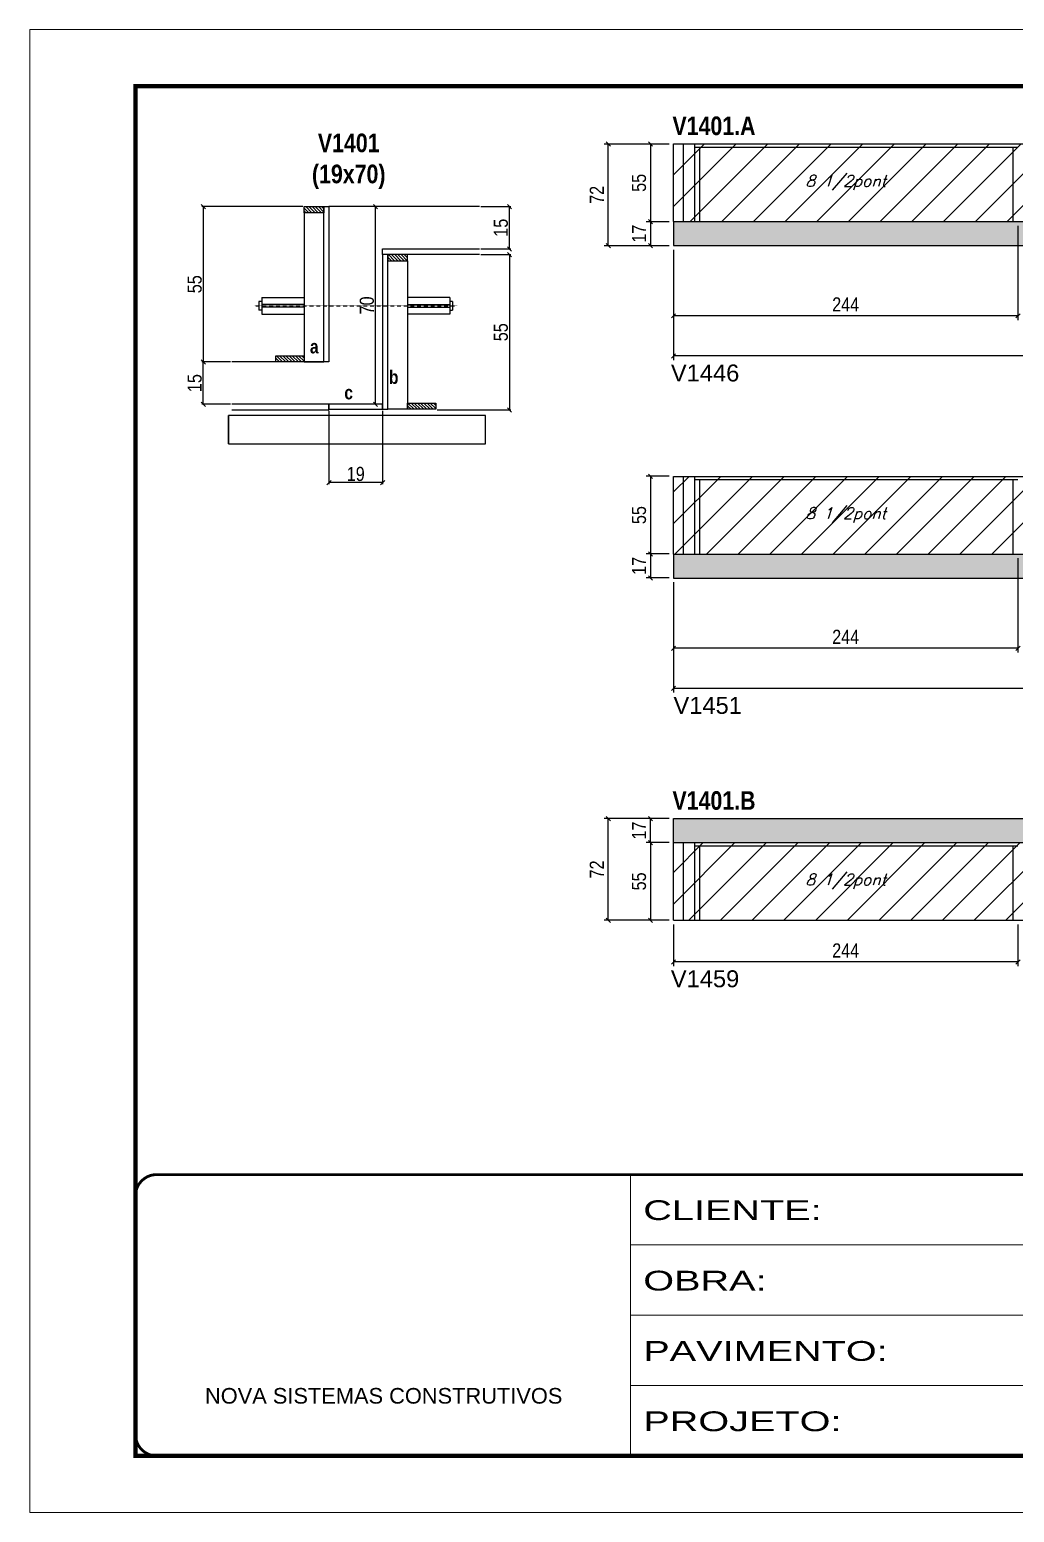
# Model space of a CAD drawing. Extents: x 3309 to 9563, y -2522 to 14608.
# Drawn here: x 4908 to 5606, y 12409 to 13459 of the extents above; entities that cross this region are included whole.
import ezdxf

# ---------------------------------------------------------------- set-up
doc = ezdxf.new("R2010")
doc.units = 0
for name, pattern in [('CONTINUO', [0]), ('DASHED', [0.75, 0.5, -0.25]), ('HIDDEN', [0.375, 0.25, -0.125])]:
    doc.linetypes.add(name, pattern=pattern)
for name, color, linetype in [('5', 5, 'Continuous'), ('barrote', 251, 'Continuous'), ('COTA', 241, 'Continuous'), ('detalhes', 4, 'Continuous'), ('NOMENCLATURA', 7, 'Continuous'), ('Painéis', 200, 'Continuous'), ('SARR_2.2x10', 60, 'Continuous'), ('SARR_2.2x7', 40, 'Continuous'), ('SARR_3.5x7', 81, 'Continuous'), ('TENSOR', 3, 'Continuous'), ('texto', 7, 'Continuous')]:
    doc.layers.add(name, color=color, linetype=linetype)
for name, color, linetype, lineweight in [('CONCRETO', 251, 'Continuous', 25), ('Folhas', 255, 'Continuous', 9), ('Hachura', 251, 'Continuous', 9), ('SARRAFO DE PRESSAO', 251, 'DASHED', 9)]:
    doc.layers.add(name, color=color, linetype=linetype, lineweight=lineweight)
doc.styles.add('ARIAL', font='arial.ttf')
doc.styles.add('COTA TECNICA', font='techl___.ttf', dxfattribs={"height": 10})
doc.styles.add('COTA TECNICA 2X', font='techl___.ttf', dxfattribs={"height": 10})
doc.styles.add('Romans', font='romans.shx')
doc.styles.get("Standard").update_dxf_attribs({"font": 'arial.ttf'})
doc.styles.add('TECNICA', font='techb___.ttf', dxfattribs={"height": 10})
doc.styles.add('Tecnologia', font='')
doc.styles.get('Tecnologia').set_extended_font_data('Forgotten Futurist')
doc.dimstyles.new('PAINEL', dxfattribs={"dimtxt": 10, "dimasz": 3, "dimexe": 3, "dimexo": 3, "dimgap": 3, "dimtad": 1, "dimdec": 1, "dimzin": 12, "dimdsep": 46, "dimtxsty": 'COTA TECNICA', "dimblk1": 'OBLIQUE', "dimblk2": 'OBLIQUE', "dimsah": 1, "dimcen": 0.9, "dimclrd": 4, "dimclre": 4, "dimclrt": 240, "dimadec": 1, "dimazin": 3, "dimtfac": 1, "dimtdec": 1, "dimtmove": 0, "dimatfit": 3, "dimfxl": 1, "dimtolj": 1, "dimtzin": 12, "dimarcsym": 0})
doc.dimstyles.new('SECAO', dxfattribs={"dimscale": 0.333333, "dimtxt": 5, "dimasz": 9, "dimexe": 3, "dimexo": 3, "dimgap": 3, "dimtad": 1, "dimdec": 1, "dimlfac": 0.5, "dimzin": 12, "dimdsep": 46, "dimtxsty": 'COTA TECNICA 2X', "dimblk1": 'OBLIQUE', "dimblk2": 'OBLIQUE', "dimsah": 1, "dimcen": 0.9, "dimclrd": 4, "dimclre": 4, "dimclrt": 240, "dimadec": 1, "dimazin": 3, "dimtfac": 1, "dimtdec": 1, "dimtmove": 0, "dimatfit": 3, "dimfxl": 1, "dimtolj": 1, "dimtzin": 12, "dimarcsym": 0})

# ---------------------------------------------------------------- blocks, each defined once
blk = doc.blocks.new('9999999999')
at = {"color": 30, "linetype": 'CONTINUO'}
for p, q in [((98564.6, 34230.2), (98564.6, 34429.4)), ((98564.6, 34379.6), (99584, 34379.6)), ((98564.6, 34329.8), (99488, 34329.8)), ((98564.6, 34280), (99488, 34280))]:
    blk.add_line(p, q, dxfattribs=at)
at = {"color": 30, "linetype": 'CONTINUO', "const_width": 2}
blk.add_lwpolyline([(99584, 34230.2), (99584, 34414.4, 0.414214), (99569, 34429.4), (98229, 34429.4, 0.414214), (98214, 34414.4), (98214, 34245.2, 0.414214), (98229, 34230.2), (99584, 34230.2)], format="xyb", dxfattribs=at)
at = {"layer": 'Folhas'}
blk.add_lwpolyline([(98139, 34190.2), (99624, 34190.2), (99624, 35240.2), (98139, 35240.2)], close=True, dxfattribs=at)
at = {"layer": 'Folhas', "color": 30, "const_width": 3}
blk.add_lwpolyline([(98214, 34230.2), (99584, 34230.2), (99584, 35200.2), (98214, 35200.2)], close=True, dxfattribs=at)
at = {"color": 7, "linetype": 'Continuous', "ltscale": 5, "style": 'ARIAL'}
blk.add_text('NOVA SISTEMAS CONSTRUTIVOS', height=11.059, dxfattribs=at).set_placement((98263.2, 34267.2))
at = {"layer": 'Folhas', "color": 7, "style": 'Tecnologia', "width": 1.5}
for s, p in [('CLIENTE:', (98573.7, 34397.2)), ('OBRA:', (98573.7, 34347.3)), ('PAVIMENTO:', (98573.7, 34297.5)), ('PROJETO:', (98573.7, 34247.7))]:
    blk.add_text(s, height=14, dxfattribs=at).set_placement(p)
blk = doc.blocks.new('_Oblique')
at = {"color": 0, "linetype": 'ByBlock', "lineweight": -2}
blk.add_line((-0.5, -0.5), (0.5, 0.5), dxfattribs=at)
blk = doc.blocks.new('*D1619')
at = {"layer": 'COTA', "color": 4, "lineweight": -2, "transparency": 16777216}
for p, q in [((5119.9, 13189.4), (5119.9, 13137.5)), ((5157.9, 13189.4), (5157.9, 13137.5)), ((5157.9, 13138.5), (5119.9, 13138.5))]:
    blk.add_line(p, q, dxfattribs=at)
at = {"layer": 'Defpoints', "color": 0, "transparency": 16777216}
for p in [(5119.9, 13190.4), (5157.9, 13190.4), (5119.9, 13138.5)]:
    blk.add_point(p, dxfattribs=at)
at = {"layer": 'COTA', "color": 4, "lineweight": -2, "transparency": 16777216, "xscale": 3, "yscale": 3, "zscale": 3, "rotation": 180}
blk.add_blockref('_Oblique', (5119.9, 13138.5), dxfattribs=at)
at = {"layer": 'COTA', "color": 4, "lineweight": -2, "transparency": 16777216, "xscale": 3, "yscale": 3, "zscale": 3}
blk.add_blockref('_Oblique', (5157.9, 13138.5), dxfattribs=at)
at = {"layer": 'COTA', "color": 240, "transparency": 16777216, "insert": (5138.9, 13144.6), "char_height": 10, "attachment_point": 5, "style": 'COTA TECNICA 2X'}
blk.add_mtext('\\A1;19', dxfattribs=at)
blk = doc.blocks.new('*D1620')
at = {"layer": 'COTA', "color": 4, "lineweight": -2, "transparency": 16777216}
for p, q in [((5101.3, 13334), (5029.9, 13334)), ((5030.9, 13334), (5030.9, 13224)), ((5050.2, 13224), (5029.9, 13224))]:
    blk.add_line(p, q, dxfattribs=at)
at = {"layer": 'Defpoints', "color": 0, "transparency": 16777216}
for p in [(5102.3, 13334), (5030.9, 13224), (5051.2, 13224, 0)]:
    blk.add_point(p, dxfattribs=at)
at = {"layer": 'COTA', "color": 4, "lineweight": -2, "transparency": 16777216, "xscale": 3, "yscale": 3, "zscale": 3}
for p, rotation in [((5030.9, 13334), 90), ((5030.9, 13224), 270)]:
    blk.add_blockref('_Oblique', p, dxfattribs=dict(at, rotation=rotation))
at = {"layer": 'COTA', "color": 240, "transparency": 16777216, "insert": (5024.8, 13279), "char_height": 10, "attachment_point": 5, "rotation": 90, "style": 'COTA TECNICA 2X'}
blk.add_mtext('\\A1;55', dxfattribs=at)
blk = doc.blocks.new('*D1621')
at = {"layer": 'COTA', "color": 4, "lineweight": -2, "transparency": 16777216}
for p, q in [((5227.6, 13300), (5248.8, 13300)), ((5247.8, 13300), (5247.8, 13190)), ((5196.5, 13190), (5248.8, 13190))]:
    blk.add_line(p, q, dxfattribs=at)
at = {"layer": 'Defpoints', "color": 0, "transparency": 16777216}
for p in [(5226.6, 13300, 0), (5195.5, 13190, 0), (5247.8, 13190)]:
    blk.add_point(p, dxfattribs=at)
at = {"layer": 'COTA', "color": 4, "lineweight": -2, "transparency": 16777216, "xscale": 3, "yscale": 3, "zscale": 3}
for p, rotation in [((5247.8, 13300), 90), ((5247.8, 13190), 270)]:
    blk.add_blockref('_Oblique', p, dxfattribs=dict(at, rotation=rotation))
at = {"layer": 'COTA', "color": 240, "transparency": 16777216, "insert": (5241.7, 13245), "char_height": 10, "attachment_point": 5, "rotation": 90, "style": 'COTA TECNICA 2X'}
blk.add_mtext('\\A1;55', dxfattribs=at)
blk = doc.blocks.new('*D1622')
at = {"layer": 'COTA', "color": 4, "lineweight": -2, "transparency": 16777216}
for p, q in [((5156.9, 13334), (5151.9, 13334)), ((5152.9, 13194), (5152.9, 13334)), ((5156.9, 13194), (5151.9, 13194))]:
    blk.add_line(p, q, dxfattribs=at)
at = {"layer": 'Defpoints', "color": 0, "transparency": 16777216}
for p in [(5152.9, 13334), (5157.9, 13334), (5157.9, 13194)]:
    blk.add_point(p, dxfattribs=at)
at = {"layer": 'COTA', "color": 4, "lineweight": -2, "transparency": 16777216, "xscale": 3, "yscale": 3, "zscale": 3}
for p, rotation in [((5152.9, 13334), 90), ((5152.9, 13194), 270)]:
    blk.add_blockref('_Oblique', p, dxfattribs=dict(at, rotation=rotation))
at = {"layer": 'COTA', "color": 240, "transparency": 16777216, "insert": (5146.8, 13264), "char_height": 10, "attachment_point": 5, "rotation": 90, "style": 'COTA TECNICA 2X'}
blk.add_mtext('\\A1;70', dxfattribs=at)
blk = doc.blocks.new('*D1623')
at = {"layer": 'COTA', "color": 4, "lineweight": -2, "transparency": 16777216}
for p, q in [((5050.2, 13224), (5029.9, 13224)), ((5030.9, 13194), (5030.9, 13224)), ((5050.2, 13194), (5029.9, 13194))]:
    blk.add_line(p, q, dxfattribs=at)
at = {"layer": 'Defpoints', "color": 0, "transparency": 16777216}
for p in [(5030.9, 13224), (5051.2, 13224), (5051.2, 13194)]:
    blk.add_point(p, dxfattribs=at)
at = {"layer": 'COTA', "color": 4, "lineweight": -2, "transparency": 16777216, "xscale": 3, "yscale": 3, "zscale": 3}
for p, rotation in [((5030.9, 13224), 90), ((5030.9, 13194), 270)]:
    blk.add_blockref('_Oblique', p, dxfattribs=dict(at, rotation=rotation))
at = {"layer": 'COTA', "color": 240, "transparency": 16777216, "insert": (5024.8, 13209), "char_height": 10, "attachment_point": 5, "rotation": 90, "style": 'COTA TECNICA 2X'}
blk.add_mtext('\\A1;15', dxfattribs=at)
blk = doc.blocks.new('*D1624')
at = {"layer": 'COTA', "color": 4, "lineweight": -2, "transparency": 16777216}
for p, q in [((5227.6, 13334), (5248.8, 13334)), ((5247.8, 13304), (5247.8, 13334)), ((5227.6, 13304), (5248.8, 13304))]:
    blk.add_line(p, q, dxfattribs=at)
at = {"layer": 'Defpoints', "color": 0, "transparency": 16777216}
for p in [(5226.6, 13334), (5247.8, 13334), (5226.6, 13304)]:
    blk.add_point(p, dxfattribs=at)
at = {"layer": 'COTA', "color": 4, "lineweight": -2, "transparency": 16777216, "xscale": 3, "yscale": 3, "zscale": 3}
for p, rotation in [((5247.8, 13334), 90), ((5247.8, 13304), 270)]:
    blk.add_blockref('_Oblique', p, dxfattribs=dict(at, rotation=rotation))
at = {"layer": 'COTA', "color": 240, "transparency": 16777216, "insert": (5241.7, 13319), "char_height": 10, "attachment_point": 5, "rotation": 90, "style": 'COTA TECNICA 2X'}
blk.add_mtext('\\A1;15', dxfattribs=at)
blk = doc.blocks.new('*D1627')
at = {"layer": 'COTA', "color": 4, "lineweight": -2, "transparency": 16777216}
for p, q in [((5608, 13320.3), (5608, 13253.6)), ((5364, 13303.3), (5364, 13253.6)), ((5608, 13256.6), (5364, 13256.6))]:
    blk.add_line(p, q, dxfattribs=at)
at = {"layer": 'Defpoints', "color": 0, "transparency": 16777216}
for p in [(5608, 13323.3), (5364, 13306.3), (5364, 13256.6)]:
    blk.add_point(p, dxfattribs=at)
at = {"layer": 'COTA', "color": 4, "lineweight": -2, "transparency": 16777216, "xscale": 3, "yscale": 3, "zscale": 3, "rotation": 180}
blk.add_blockref('_Oblique', (5364, 13256.6), dxfattribs=at)
at = {"layer": 'COTA', "color": 4, "lineweight": -2, "transparency": 16777216, "xscale": 3, "yscale": 3, "zscale": 3}
blk.add_blockref('_Oblique', (5608, 13256.6), dxfattribs=at)
at = {"layer": 'COTA', "color": 240, "transparency": 16777216, "insert": (5486, 13264.7), "char_height": 10, "attachment_point": 5, "style": 'COTA TECNICA'}
blk.add_mtext('\\A1;244', dxfattribs=at)
blk = doc.blocks.new('*D1629')
at = {"layer": 'COTA', "color": 4, "lineweight": -2, "transparency": 16777216}
for p, q in [((5361, 13378.3), (5344.7, 13378.3)), ((5347.7, 13378.3), (5347.7, 13323.3)), ((5361, 13323.3), (5344.7, 13323.3))]:
    blk.add_line(p, q, dxfattribs=at)
at = {"layer": 'Defpoints', "color": 0, "transparency": 16777216}
for p in [(5364, 13378.3), (5347.7, 13323.3), (5364, 13323.3)]:
    blk.add_point(p, dxfattribs=at)
at = {"layer": 'COTA', "color": 4, "lineweight": -2, "transparency": 16777216, "xscale": 3, "yscale": 3, "zscale": 3}
for p, rotation in [((5347.7, 13378.3), 90), ((5347.7, 13323.3), 270)]:
    blk.add_blockref('_Oblique', p, dxfattribs=dict(at, rotation=rotation))
at = {"layer": 'COTA', "color": 240, "transparency": 16777216, "insert": (5339.6, 13350.8), "char_height": 10, "attachment_point": 5, "rotation": 90, "style": 'COTA TECNICA'}
blk.add_mtext('\\A1;55', dxfattribs=at)
blk = doc.blocks.new('*D1626')
at = {"layer": 'COTA', "color": 4, "lineweight": -2, "transparency": 16777216}
for p, q in [((5364, 13303.3), (5364, 13225.2)), ((6110, 13303.3), (6110, 13225.2)), ((6110, 13228.2), (5364, 13228.2))]:
    blk.add_line(p, q, dxfattribs=at)
at = {"layer": 'Defpoints', "color": 0, "transparency": 16777216}
for p in [(5364, 13306.3), (6110, 13306.3), (5364, 13228.2)]:
    blk.add_point(p, dxfattribs=at)
at = {"layer": 'COTA', "color": 4, "lineweight": -2, "transparency": 16777216, "xscale": 3, "yscale": 3, "zscale": 3, "rotation": 180}
blk.add_blockref('_Oblique', (5364, 13228.2), dxfattribs=at)
at = {"layer": 'COTA', "color": 4, "lineweight": -2, "transparency": 16777216, "xscale": 3, "yscale": 3, "zscale": 3}
blk.add_blockref('_Oblique', (6110, 13228.2), dxfattribs=at)
at = {"layer": 'COTA', "color": 240, "transparency": 16777216, "insert": (5737, 13236.3), "char_height": 10, "attachment_point": 5, "style": 'COTA TECNICA'}
blk.add_mtext('\\A1;746', dxfattribs=at)
blk = doc.blocks.new('*D1632')
at = {"layer": 'COTA', "color": 4, "lineweight": -2, "transparency": 16777216}
for p, q in [((5361, 13323.3), (5344.7, 13323.3)), ((5347.7, 13323.3), (5347.7, 13306.3)), ((5361, 13306.3), (5344.7, 13306.3))]:
    blk.add_line(p, q, dxfattribs=at)
at = {"layer": 'Defpoints', "color": 0, "transparency": 16777216}
for p in [(5364, 13323.3), (5347.7, 13306.3), (5364, 13306.3)]:
    blk.add_point(p, dxfattribs=at)
at = {"layer": 'COTA', "color": 4, "lineweight": -2, "transparency": 16777216, "xscale": 3, "yscale": 3, "zscale": 3}
for p, rotation in [((5347.7, 13323.3), 90), ((5347.7, 13306.3), 270)]:
    blk.add_blockref('_Oblique', p, dxfattribs=dict(at, rotation=rotation))
at = {"layer": 'COTA', "color": 240, "transparency": 16777216, "insert": (5339.6, 13314.8), "char_height": 10, "attachment_point": 5, "rotation": 90, "style": 'COTA TECNICA'}
blk.add_mtext('\\A1;17', dxfattribs=at)
blk = doc.blocks.new('*D1638')
at = {"layer": 'COTA', "color": 4, "lineweight": -2, "transparency": 16777216}
for p, q in [((5608, 13085), (5608, 13018.2)), ((5364, 13068), (5364, 13018.2)), ((5608, 13021.2), (5364, 13021.2))]:
    blk.add_line(p, q, dxfattribs=at)
at = {"layer": 'Defpoints', "color": 0, "transparency": 16777216}
for p in [(5608, 13088), (5364, 13071), (5364, 13021.2)]:
    blk.add_point(p, dxfattribs=at)
at = {"layer": 'COTA', "color": 4, "lineweight": -2, "transparency": 16777216, "xscale": 3, "yscale": 3, "zscale": 3, "rotation": 180}
blk.add_blockref('_Oblique', (5364, 13021.2), dxfattribs=at)
at = {"layer": 'COTA', "color": 4, "lineweight": -2, "transparency": 16777216, "xscale": 3, "yscale": 3, "zscale": 3}
blk.add_blockref('_Oblique', (5608, 13021.2), dxfattribs=at)
at = {"layer": 'COTA', "color": 240, "transparency": 16777216, "insert": (5486, 13029.3), "char_height": 10, "attachment_point": 5, "style": 'COTA TECNICA'}
blk.add_mtext('\\A1;244', dxfattribs=at)
blk = doc.blocks.new('*D1640')
at = {"layer": 'COTA', "color": 4, "lineweight": -2, "transparency": 16777216}
for p, q in [((5361, 13143), (5344.7, 13143)), ((5347.7, 13143), (5347.7, 13088)), ((5361, 13088), (5344.7, 13088))]:
    blk.add_line(p, q, dxfattribs=at)
at = {"layer": 'Defpoints', "color": 0, "transparency": 16777216}
for p in [(5364, 13143), (5347.7, 13088), (5364, 13088)]:
    blk.add_point(p, dxfattribs=at)
at = {"layer": 'COTA', "color": 4, "lineweight": -2, "transparency": 16777216, "xscale": 3, "yscale": 3, "zscale": 3}
for p, rotation in [((5347.7, 13143), 90), ((5347.7, 13088), 270)]:
    blk.add_blockref('_Oblique', p, dxfattribs=dict(at, rotation=rotation))
at = {"layer": 'COTA', "color": 240, "transparency": 16777216, "insert": (5339.6, 13115.5), "char_height": 10, "attachment_point": 5, "rotation": 90, "style": 'COTA TECNICA'}
blk.add_mtext('\\A1;55', dxfattribs=at)
blk = doc.blocks.new('*D1634')
at = {"layer": 'COTA', "color": 4, "lineweight": -2, "transparency": 16777216}
for p, q in [((5364, 13068), (5364, 12989.8)), ((6110, 13068), (6110, 12989.8)), ((6110, 12992.8), (5364, 12992.8))]:
    blk.add_line(p, q, dxfattribs=at)
at = {"layer": 'Defpoints', "color": 0, "transparency": 16777216}
for p in [(5364, 13071), (6110, 13071), (5364, 12992.8)]:
    blk.add_point(p, dxfattribs=at)
at = {"layer": 'COTA', "color": 4, "lineweight": -2, "transparency": 16777216, "xscale": 3, "yscale": 3, "zscale": 3, "rotation": 180}
blk.add_blockref('_Oblique', (5364, 12992.8), dxfattribs=at)
at = {"layer": 'COTA', "color": 4, "lineweight": -2, "transparency": 16777216, "xscale": 3, "yscale": 3, "zscale": 3}
blk.add_blockref('_Oblique', (6110, 12992.8), dxfattribs=at)
at = {"layer": 'COTA', "color": 240, "transparency": 16777216, "insert": (5737, 13000.9), "char_height": 10, "attachment_point": 5, "style": 'COTA TECNICA'}
blk.add_mtext('\\A1;746', dxfattribs=at)
blk = doc.blocks.new('*D1637')
at = {"layer": 'COTA', "color": 4, "lineweight": -2, "transparency": 16777216}
for p, q in [((5361, 13088), (5344.7, 13088)), ((5347.7, 13088), (5347.7, 13071)), ((5361, 13071), (5344.7, 13071))]:
    blk.add_line(p, q, dxfattribs=at)
at = {"layer": 'Defpoints', "color": 0, "transparency": 16777216}
for p in [(5364, 13088), (5347.7, 13071), (5364, 13071)]:
    blk.add_point(p, dxfattribs=at)
at = {"layer": 'COTA', "color": 4, "lineweight": -2, "transparency": 16777216, "xscale": 3, "yscale": 3, "zscale": 3}
for p, rotation in [((5347.7, 13088), 90), ((5347.7, 13071), 270)]:
    blk.add_blockref('_Oblique', p, dxfattribs=dict(at, rotation=rotation))
at = {"layer": 'COTA', "color": 240, "transparency": 16777216, "insert": (5339.6, 13079.5), "char_height": 10, "attachment_point": 5, "rotation": 90, "style": 'COTA TECNICA'}
blk.add_mtext('\\A1;17', dxfattribs=at)
blk = doc.blocks.new('*D1641')
at = {"layer": 'COTA', "color": 4, "lineweight": -2, "transparency": 16777216}
for p, q in [((5361, 12883.6), (5344.7, 12883.6)), ((5347.7, 12883.6), (5347.7, 12828.6)), ((5361, 12828.6), (5344.7, 12828.6))]:
    blk.add_line(p, q, dxfattribs=at)
at = {"layer": 'Defpoints', "color": 0, "transparency": 16777216}
for p in [(5364, 12883.6), (5347.7, 12828.6), (5364, 12828.6)]:
    blk.add_point(p, dxfattribs=at)
at = {"layer": 'COTA', "color": 4, "lineweight": -2, "transparency": 16777216, "xscale": 3, "yscale": 3, "zscale": 3}
for p, rotation in [((5347.7, 12883.6), 90), ((5347.7, 12828.6), 270)]:
    blk.add_blockref('_Oblique', p, dxfattribs=dict(at, rotation=rotation))
at = {"layer": 'COTA', "color": 240, "transparency": 16777216, "insert": (5339.6, 12856.1), "char_height": 10, "attachment_point": 5, "rotation": 90, "style": 'COTA TECNICA'}
blk.add_mtext('\\A1;55', dxfattribs=at)
blk = doc.blocks.new('*D1643')
at = {"layer": 'COTA', "color": 4, "lineweight": -2, "transparency": 16777216}
for p, q in [((5364, 12825.6), (5364, 12796.1)), ((5608, 12825.6), (5608, 12796.1)), ((5608, 12799.1), (5364, 12799.1))]:
    blk.add_line(p, q, dxfattribs=at)
at = {"layer": 'Defpoints', "color": 0, "transparency": 16777216}
for p in [(5364, 12828.6), (5608, 12828.6), (5364, 12799.1)]:
    blk.add_point(p, dxfattribs=at)
at = {"layer": 'COTA', "color": 4, "lineweight": -2, "transparency": 16777216, "xscale": 3, "yscale": 3, "zscale": 3, "rotation": 180}
blk.add_blockref('_Oblique', (5364, 12799.1), dxfattribs=at)
at = {"layer": 'COTA', "color": 4, "lineweight": -2, "transparency": 16777216, "xscale": 3, "yscale": 3, "zscale": 3}
blk.add_blockref('_Oblique', (5608, 12799.1), dxfattribs=at)
at = {"layer": 'COTA', "color": 240, "transparency": 16777216, "insert": (5486, 12807.2), "char_height": 10, "attachment_point": 5, "style": 'COTA TECNICA'}
blk.add_mtext('\\A1;244', dxfattribs=at)
blk = doc.blocks.new('*D1646')
at = {"layer": 'COTA', "color": 4, "lineweight": -2, "transparency": 16777216}
for p, q in [((5361, 12900.6), (5344.7, 12900.6)), ((5347.7, 12883.6), (5347.7, 12900.6)), ((5361, 12883.6), (5344.7, 12883.6))]:
    blk.add_line(p, q, dxfattribs=at)
at = {"layer": 'Defpoints', "color": 0, "transparency": 16777216}
for p in [(5347.7, 12900.6), (5364, 12900.6), (5364, 12883.6)]:
    blk.add_point(p, dxfattribs=at)
at = {"layer": 'COTA', "color": 4, "lineweight": -2, "transparency": 16777216, "xscale": 3, "yscale": 3, "zscale": 3}
for p, rotation in [((5347.7, 12900.6), 90), ((5347.7, 12883.6), 270)]:
    blk.add_blockref('_Oblique', p, dxfattribs=dict(at, rotation=rotation))
at = {"layer": 'COTA', "color": 240, "transparency": 16777216, "insert": (5339.6, 12892.1), "char_height": 10, "attachment_point": 5, "rotation": 90, "style": 'COTA TECNICA'}
blk.add_mtext('\\A1;17', dxfattribs=at)
blk = doc.blocks.new('*D2997')
at = {"layer": 'COTA', "color": 4, "lineweight": -2, "transparency": 16777216}
for p, q in [((5361, 13378.3), (5314.8, 13378.3)), ((5317.8, 13306.3), (5317.8, 13378.3)), ((5361, 13306.3), (5314.8, 13306.3))]:
    blk.add_line(p, q, dxfattribs=at)
at = {"layer": 'Defpoints', "color": 0, "transparency": 16777216}
for p in [(5317.8, 13378.3), (5364, 13378.3), (5364, 13306.3)]:
    blk.add_point(p, dxfattribs=at)
at = {"layer": 'COTA', "color": 4, "lineweight": -2, "transparency": 16777216, "xscale": 3, "yscale": 3, "zscale": 3}
for p, rotation in [((5317.8, 13378.3), 90), ((5317.8, 13306.3), 270)]:
    blk.add_blockref('_Oblique', p, dxfattribs=dict(at, rotation=rotation))
at = {"layer": 'COTA', "color": 240, "transparency": 16777216, "insert": (5309.7, 13342.3), "char_height": 10, "attachment_point": 5, "rotation": 90, "style": 'COTA TECNICA'}
blk.add_mtext('\\A1;72', dxfattribs=at)
blk = doc.blocks.new('*D2998')
at = {"layer": 'COTA', "color": 4, "lineweight": -2, "transparency": 16777216}
for p, q in [((5361, 13378.3), (5314.8, 13378.3)), ((5317.8, 13306.3), (5317.8, 13378.3)), ((5361, 13306.3), (5314.8, 13306.3))]:
    blk.add_line(p, q, dxfattribs=at)
at = {"layer": 'Defpoints', "color": 0, "transparency": 16777216}
for p in [(5317.8, 13378.3), (5364, 13378.3), (5364, 13306.3)]:
    blk.add_point(p, dxfattribs=at)
at = {"layer": 'COTA', "color": 4, "lineweight": -2, "transparency": 16777216, "xscale": 3, "yscale": 3, "zscale": 3}
for p, rotation in [((5317.8, 13378.3), 90), ((5317.8, 13306.3), 270)]:
    blk.add_blockref('_Oblique', p, dxfattribs=dict(at, rotation=rotation))
at = {"layer": 'COTA', "color": 240, "transparency": 16777216, "insert": (5309.7, 13342.3), "char_height": 10, "attachment_point": 5, "rotation": 90, "style": 'COTA TECNICA'}
blk.add_mtext('\\A1;72', dxfattribs=at)
blk = doc.blocks.new('*D2999')
at = {"layer": 'COTA', "color": 4, "lineweight": -2, "transparency": 16777216}
for p, q in [((5361, 12900.6), (5314.8, 12900.6)), ((5317.8, 12828.6), (5317.8, 12900.6)), ((5361, 12828.6), (5314.8, 12828.6))]:
    blk.add_line(p, q, dxfattribs=at)
at = {"layer": 'Defpoints', "color": 0, "transparency": 16777216}
for p in [(5317.8, 12900.6), (5364, 12900.6), (5364, 12828.6)]:
    blk.add_point(p, dxfattribs=at)
at = {"layer": 'COTA', "color": 4, "lineweight": -2, "transparency": 16777216, "xscale": 3, "yscale": 3, "zscale": 3}
for p, rotation in [((5317.8, 12900.6), 90), ((5317.8, 12828.6), 270)]:
    blk.add_blockref('_Oblique', p, dxfattribs=dict(at, rotation=rotation))
at = {"layer": 'COTA', "color": 240, "transparency": 16777216, "insert": (5309.7, 12864.6), "char_height": 10, "attachment_point": 5, "rotation": 90, "style": 'COTA TECNICA'}
blk.add_mtext('\\A1;72', dxfattribs=at)

msp = doc.modelspace()

# ---------------------------------------------------------------- hatches: boundary and pattern name
at = {"layer": 'COTA'}
h = msp.add_hatch(dxfattribs=at)
h.set_pattern_fill('AR-CONC', color=256, scale=0.03)
h.set_pattern_definition([(50, (1811.074, 7097.236), (5.46554, -0.4781726), [0.5715, -6.2865]), (355, (1811.074, 7097.236), (-1.0573026, 5.7317054), [0.4572, -5.0292175]), (100.451445, (1811.5295, 7097.196), (4.4082374, 5.2535326), [0.4857003, -5.3427073]), (46.1842, (1811.074, 7098.76), (8.132371, -1.26127), [0.85725, -9.42975]), (96.63556, (1811.752, 7098.655), (7.122124, 7.422784), [0.728551, -8.014068]), (351.18415, (1811.074, 7098.76), (7.122124, 7.422784), [0.685799, -7.543792]), (21, (1811.836, 7098.379), (4.5484317, -3.067956), [0.5715, -6.2865]), (326, (1811.836, 7098.379), (1.854061, 5.525639), [0.4572, -5.0292]), (71.451445, (1812.215, 7098.123), (6.4024926, 2.457683), [0.4857003, -5.342698]), (37.5, (1811.074, 7097.2359), (0.0926581, 2.53665117), [0, -4.96824, 0, -5.1054, 0, -5.04825]), (7.5, (1811.074, 7097.236), (2.0045899, 3.0054172), [0, -2.91084, 0, -4.85394, 0, -1.92405]), (327.5, (1809.3748, 7097.2359), (4.06771786, -0.1718623), [0, -1.905, 0, -5.9436, 0, -7.8867]), (317.5, (1808.6128, 7097.236), (4.4438754, 0.7627947), [0, -2.4765, 0, -3.94716, 0, -5.6007])])
h.paths.add_polyline_path([(6110, 13306.34), (6110, 13323.34), (5364, 13323.34), (5364, 13306.34)])
h = msp.add_hatch(dxfattribs=at)
h.set_pattern_fill('AR-CONC', color=256, scale=0.03)
h.set_pattern_definition([(50, (1811.074, 6861.8493), (5.46554, -0.4781726), [0.5715, -6.2865]), (355, (1811.074, 6861.8493), (-1.0573026, 5.7317054), [0.4572, -5.0292175]), (100.451445, (1811.5295, 6861.8094), (4.4082374, 5.2535326), [0.4857003, -5.3427073]), (46.1842, (1811.074, 6863.373), (8.132371, -1.26127), [0.85725, -9.42975]), (96.63556, (1811.752, 6863.268), (7.122124, 7.422784), [0.728551, -8.014068]), (351.18415, (1811.074, 6863.373), (7.122124, 7.422784), [0.685799, -7.543792]), (21, (1811.836, 6862.9923), (4.5484317, -3.067956), [0.5715, -6.2865]), (326, (1811.836, 6862.9923), (1.854061, 5.525639), [0.4572, -5.0292]), (71.451445, (1812.215, 6862.7366), (6.4024926, 2.457683), [0.4857003, -5.342698]), (37.5, (1811.074, 6861.8493), (0.0926581, 2.53665117), [0, -4.96824, 0, -5.1054, 0, -5.04825]), (7.5, (1811.074, 6861.8493), (2.0045899, 3.0054172), [0, -2.91084, 0, -4.85394, 0, -1.92405]), (327.5, (1809.3748, 6861.8493), (4.06771786, -0.1718623), [0, -1.905, 0, -5.9436, 0, -7.8867]), (317.5, (1808.6128, 6861.8493), (4.4438754, 0.7627947), [0, -2.4765, 0, -3.94716, 0, -5.6007])])
h.paths.add_polyline_path([(6110, 13070.95), (6110, 13087.95), (5364, 13087.95), (5364, 13070.95)])
h = msp.add_hatch(dxfattribs=at)
h.set_pattern_fill('AR-CONC', color=256, scale=0.03)
h.paths.add_polyline_path([(5947, 12883.55), (5947, 12900.55), (5364, 12900.55), (5364, 12883.55)])
at = {"layer": 'Hachura'}
h = msp.add_hatch(dxfattribs=at)
h.set_pattern_fill('ANSI31', color=256, scale=5)
h.paths.add_polyline_path([(5608, 13323.34), (5608, 13378.34), (5364, 13378.34), (5364, 13323.34)])
h.paths.add_polyline_path([(5608, 13378.34), (5608, 13323.34), (5852, 13323.34), (5852, 13378.34)])
h.paths.add_polyline_path([(5852, 13087.95), (5852, 13142.95), (5608, 13142.95), (5608, 13087.95)])
h.paths.add_polyline_path([(5608, 13142.95), (5364, 13142.95), (5364, 13087.95), (5608, 13087.95)])
h.paths.add_polyline_path([(5364, 12883.55), (5364, 12828.55), (5608, 12828.55), (5608, 12883.55)])
h.paths.add_polyline_path([(5608, 12883.55), (5608, 12828.55), (5852, 12828.55), (5852, 12883.55)])
at = {"layer": 'SARR_2.2x10'}
h = msp.add_hatch(dxfattribs=at)
h.set_pattern_fill('ANSI31', color=256, scale=0.5, angle=90)
h.set_pattern_definition([(135, (38275.8681, -110288.1634), (-1.122532015, -1.122532015), [])])
h.paths.add_polyline_path([(5082.33, 13228.41), (5082.33, 13224.01), (5102.33, 13224.01), (5102.33, 13228.41)])
h = msp.add_hatch(dxfattribs=at)
h.set_pattern_fill('ANSI31', color=256, scale=0.5, angle=90)
h.set_pattern_definition([(135, (38369.0681, -110321.7634), (-1.122532015, -1.122532015), [])])
h.paths.add_polyline_path([(5175.53, 13194.81), (5175.53, 13190.41), (5195.53, 13190.41), (5195.53, 13194.81)])
at = {"layer": 'SARR_2.2x7'}
h = msp.add_hatch(dxfattribs=at)
h.set_pattern_fill('ANSI31', color=256, scale=0.5, angle=90)
h.set_pattern_definition([(135, (38289.8681, -110182.5634), (-1.122532015, -1.122532015), [])])
h.paths.add_polyline_path([(5116.33, 13334.01), (5116.33, 13329.61), (5102.33, 13329.61), (5102.33, 13334.01)])
h = msp.add_hatch(dxfattribs=at)
h.set_pattern_fill('ANSI31', color=256, scale=0.5, angle=90)
h.set_pattern_definition([(135, (38269.8681, -110216.5634), (-1.122532015, -1.122532015), [])])
h.paths.add_polyline_path([(5161.53, 13300.01), (5161.53, 13295.61), (5175.53, 13295.61), (5175.53, 13300.01)])

# ---------------------------------------------------------------- linework, layer by layer
at = {"ltscale": 3}
for p, q in [((5070.33, 13266.7), (5070.33, 13260.7)), ((5072.33, 13266.7), (5070.33, 13266.7)), ((5072.33, 13269.7), (5072.33, 13257.7)), ((5072.33, 13269.7), (5102.33, 13269.7)), ((5102.33, 13264.7), (5072.33, 13264.7)), ((5102.33, 13262.7), (5072.33, 13262.7)), ((5205.53, 13269.7), (5175.53, 13269.7)), ((5175.53, 13264.7), (5205.53, 13264.7)), ((5175.53, 13262.7), (5205.53, 13262.7)), ((5205.53, 13269.7), (5205.53, 13257.7)), ((5207.53, 13266.7), (5205.53, 13266.7)), ((5207.53, 13266.7), (5207.53, 13260.7)), ((5072.33, 13260.7), (5070.33, 13260.7)), ((5072.33, 13257.7), (5102.33, 13257.7)), ((5205.53, 13257.7), (5175.53, 13257.7)), ((5205.53, 13260.7), (5207.53, 13260.7))]:
    msp.add_line(p, q, dxfattribs=at)
at = {"layer": 'barrote'}
msp.add_lwpolyline([(5048.87, 13166.01), (5230.79, 13166.01), (5230.79, 13186.01), (5048.87, 13186.01)], close=True, dxfattribs=at)
at = {"layer": 'CONCRETO', "linetype": 'Continuous'}
for p, q in [((5226.63, 13334.01), (5119.93, 13334.01)), ((5119.93, 13224.01), (5051.23, 13224.01))]:
    msp.add_line(p, q, dxfattribs=at)
at = {"layer": 'COTA'}
for p, q in [((5364, 13323.34), (5364, 13306.34)), ((5364, 13306.34), (6110, 13306.34)), ((5364, 13087.95), (5364, 13070.95)), ((5364, 13070.95), (6110, 13070.95)), ((5364, 12883.55), (5364, 12900.55)), ((5364, 12900.55), (5947, 12900.55))]:
    msp.add_line(p, q, dxfattribs=at)
at = {"layer": 'detalhes', "color": 250}
msp.add_line((5048.87, 13166.01), (5048.87, 13186.01), dxfattribs=at)
at = {"layer": 'Painéis', "linetype": 'ByBlock'}
for p, q in [((5364, 13323.34), (5364, 13378.34)), ((5364, 13378.34), (6110, 13378.34)), ((5364, 13323.34), (6110, 13323.34)), ((5364, 13087.95), (5364, 13142.95)), ((5364, 13142.95), (6110, 13142.95)), ((5364, 13087.95), (6110, 13087.95)), ((5364, 12828.55), (5364, 12883.55)), ((5364, 12883.55), (5947, 12883.55)), ((5364, 12828.55), (5947, 12828.55))]:
    msp.add_line(p, q, dxfattribs=at)
at = {"layer": 'Painéis', "linetype": 'Continuous'}
for points in [[(5116.33, 13224.01), (5116.33, 13334.01), (5119.93, 13334.01), (5119.93, 13224.01)], [(5161.53, 13190.41), (5161.53, 13300.01), (5157.93, 13300.01), (5157.93, 13190.41)], [(5157.93, 13194.01), (5119.93, 13194.01), (5119.93, 13190.41), (5157.93, 13190.41)]]:
    msp.add_lwpolyline(points, close=True, dxfattribs=at)
for points in [[(5226.63, 13300.01), (5157.93, 13300.01), (5157.93, 13304.01), (5226.63, 13304.01)], [(5051.23, 13190.01), (5119.93, 13190.01), (5119.93, 13194.01), (5051.23, 13194.01)]]:
    msp.add_lwpolyline(points, dxfattribs=at)
at = {"layer": 'SARR_2.2x10'}
for points in [[(5082.33, 13228.41), (5102.33, 13228.41), (5102.33, 13224.01), (5082.33, 13224.01)], [(5175.53, 13194.81), (5195.53, 13194.81), (5195.53, 13190.41), (5175.53, 13190.41)]]:
    msp.add_lwpolyline(points, close=True, dxfattribs=at)
at = {"layer": 'SARR_2.2x7', "linetype": 'Continuous'}
for p, q in [((5371, 13323.34), (5371, 13378.34)), ((5379, 13376.14), (5608, 13376.14)), ((5371, 13087.95), (5371, 13142.95)), ((5379, 13140.75), (5608, 13140.75)), ((5371, 12828.55), (5371, 12883.55)), ((5379, 12881.35), (5608, 12881.35))]:
    msp.add_line(p, q, dxfattribs=at)
at = {"layer": 'SARR_2.2x7', "elevation": 0}
for points in [[(5102.33, 13334.01), (5116.33, 13334.01), (5116.33, 13329.61), (5102.33, 13329.61)], [(5175.53, 13300.01), (5161.53, 13300.01), (5161.53, 13295.61), (5175.53, 13295.61)]]:
    msp.add_lwpolyline(points, close=True, dxfattribs=at)
at = {"layer": 'SARR_3.5x7'}
for p, q in [((5379, 13378.34), (5379, 13323.34)), ((5382.5, 13376.14), (5382.5, 13323.34)), ((5604.5, 13376.14), (5604.5, 13323.34)), ((5379, 13142.95), (5379, 13087.95)), ((5382.5, 13140.75), (5382.5, 13087.95)), ((5604.5, 13140.75), (5604.5, 13087.95)), ((5379, 12883.55), (5379, 12828.55)), ((5382.5, 12881.35), (5382.5, 12828.55)), ((5604.5, 12881.35), (5604.5, 12828.55))]:
    msp.add_line(p, q, dxfattribs=at)
for points in [[(5116.33, 13329.61), (5102.33, 13329.61), (5102.33, 13224.01), (5116.33, 13224.01)], [(5161.53, 13295.61), (5175.53, 13295.61), (5175.53, 13190.41), (5161.53, 13190.41)]]:
    msp.add_lwpolyline(points, close=True, dxfattribs=at)
at = {"layer": 'TENSOR', "linetype": 'HIDDEN', "ltscale": 0.5}
msp.add_line((5067.33, 13263.7), (5210.83, 13263.7), dxfattribs=at)

# ---------------------------------------------------------------- block references
at = {"layer": 'SARRAFO DE PRESSAO', "color": 6, "linetype": 'ByBlock'}
msp.add_blockref('9999999999', (-93231.11, -21780.92), dxfattribs=at)

# ---------------------------------------------------------------- texts
at = {"layer": '5', "linetype": 'Continuous'}
for s, rotation, p in [('V1446', 359.99996, (5362.17, 13210.15)), ('V1451', 0.00004, (5364, 12974.76)), ('V1459', 359.99996, (5362.14, 12781.13))]:
    msp.add_text(s, height=12, rotation=rotation, dxfattribs=at).set_placement(p)
at = {"layer": 'detalhes', "style": 'TECNICA'}
for s, p in [('a', (5106.46, 13230.02)), ('b', (5162.43, 13208.43)), ('c', (5130.82, 13197.48))]:
    msp.add_text(s, height=9.6, dxfattribs=at).set_placement(p)
at = {"layer": 'NOMENCLATURA', "style": 'TECNICA'}
for s, p in [('V1401.A', (5363.28, 13384.58)), ('V1401.B', (5363.28, 12906.79))]:
    msp.add_text(s, height=13.2, dxfattribs=at).set_placement(p)
at = {"layer": 'NOMENCLATURA', "insert": (5133.93, 13385.7), "char_height": 13.2, "attachment_point": 2, "style": 'TECNICA'}
msp.add_mtext_dynamic_manual_height_columns('V1401\\P(19x70)', width=300.2766, gutter_width=1, heights=[0], dxfattribs=at)
at = {"layer": 'texto', "color": 2, "char_height": 8, "attachment_point": 5, "style": 'Romans'}
for insert in [(5486, 13350.84), (5486, 13115.45), (5486, 12856.05)]:
    msp.add_mtext('{\\Q19;\\C256;8 1/2pont}', dxfattribs=dict(at, insert=insert))

# ---------------------------------------------------------------- dimensions: what is measured, and where the dimension line sits
at = {"layer": 'COTA'}
for base, p1, p2, dimstyle, picture, middle in [((5317.8, 13378.34), (5364, 13306.34), (5364, 13378.34), 'PAINEL', '*D2997', (5309.73, 13342.34)), ((5317.8, 13378.34), (5364, 13306.34), (5364, 13378.34), 'PAINEL', '*D2998', (5309.73, 13342.34)), ((5347.68, 13323.34), (5364, 13378.34), (5364, 13323.34), 'PAINEL', '*D1629', (5339.57, 13350.84)), ((5030.88, 13224.01, 0), (5102.33, 13334.01), (5051.23, 13224.01), 'SECAO', '*D1620', (5024.77, 13279.01, 0)), ((5152.86, 13334.01), (5157.93, 13194.01), (5157.93, 13334.01), 'SECAO', '*D1622', (5146.75, 13264.01)), ((5247.85, 13334.01), (5226.63, 13304.01), (5226.63, 13334.01), 'SECAO', '*D1624', (5241.74, 13319.01)), ((5347.68, 13306.34), (5364, 13323.34), (5364, 13306.34), 'PAINEL', '*D1632', (5339.6, 13314.84)), ((5247.85, 13190.01, 0), (5226.63, 13300.01), (5195.53, 13190.01), 'SECAO', '*D1621', (5241.74, 13245.01, 0)), ((5030.88, 13224.01), (5051.23, 13194.01), (5051.23, 13224.01), 'SECAO', '*D1623', (5024.77, 13209.01)), ((5347.68, 13087.95), (5364, 13142.95), (5364, 13087.95), 'PAINEL', '*D1640', (5339.57, 13115.45)), ((5347.68, 13070.95), (5364, 13087.95), (5364, 13070.95), 'PAINEL', '*D1637', (5339.6, 13079.45)), ((5317.8, 12900.55), (5364, 12828.55), (5364, 12900.55), 'PAINEL', '*D2999', (5309.73, 12864.55)), ((5347.68, 12900.55), (5364, 12883.55), (5364, 12900.55), 'PAINEL', '*D1646', (5339.6, 12892.05)), ((5347.68, 12828.55), (5364, 12883.55), (5364, 12828.55), 'PAINEL', '*D1641', (5339.57, 12856.05))]:
    dim = msp.add_linear_dim(base=base, p1=p1, p2=p2, angle=90, dimstyle=dimstyle, dxfattribs=at)
    dim.commit()
    dim.dimension.update_dxf_attribs({"geometry": picture, "text_midpoint": middle})
for base, p1, p2, picture, middle in [((5364, 13256.63), (5608, 13323.34), (5364, 13306.34), '*D1627', (5486, 13264.7)), ((5364, 13021.24), (5608, 13087.95), (5364, 13070.95), '*D1638', (5486, 13029.32)), ((5364, 12799.14), (5608, 12828.55), (5364, 12828.55), '*D1643', (5486, 12807.21))]:
    dim = msp.add_linear_dim(base=base, p1=p1, p2=p2, angle=180, dimstyle='PAINEL', override={"dimtmove": 1}, dxfattribs=at)
    dim.commit()
    dim.dimension.update_dxf_attribs({"geometry": picture, "text_midpoint": middle})
for base, p1, p2, picture, middle in [((5364, 13228.16), (6110, 13306.34), (5364, 13306.34), '*D1626', (5737, 13236.27)), ((5364, 12992.78), (6110, 13070.95), (5364, 13070.95), '*D1634', (5737, 13000.88))]:
    dim = msp.add_linear_dim(base=base, p1=p1, p2=p2, dimstyle='PAINEL', dxfattribs=at)
    dim.commit()
    dim.dimension.update_dxf_attribs({"geometry": picture, "text_midpoint": middle})
dim = msp.add_linear_dim(base=(5119.93, 13138.53), p1=(5157.93, 13190.41), p2=(5119.93, 13190.41), angle=180, dimstyle='SECAO', dxfattribs=at)
dim.commit()
dim.dimension.update_dxf_attribs({"geometry": '*D1619', "text_midpoint": (5138.93, 13138.53), "dimtype": 160})

doc.saveas('drawing.dxf')
